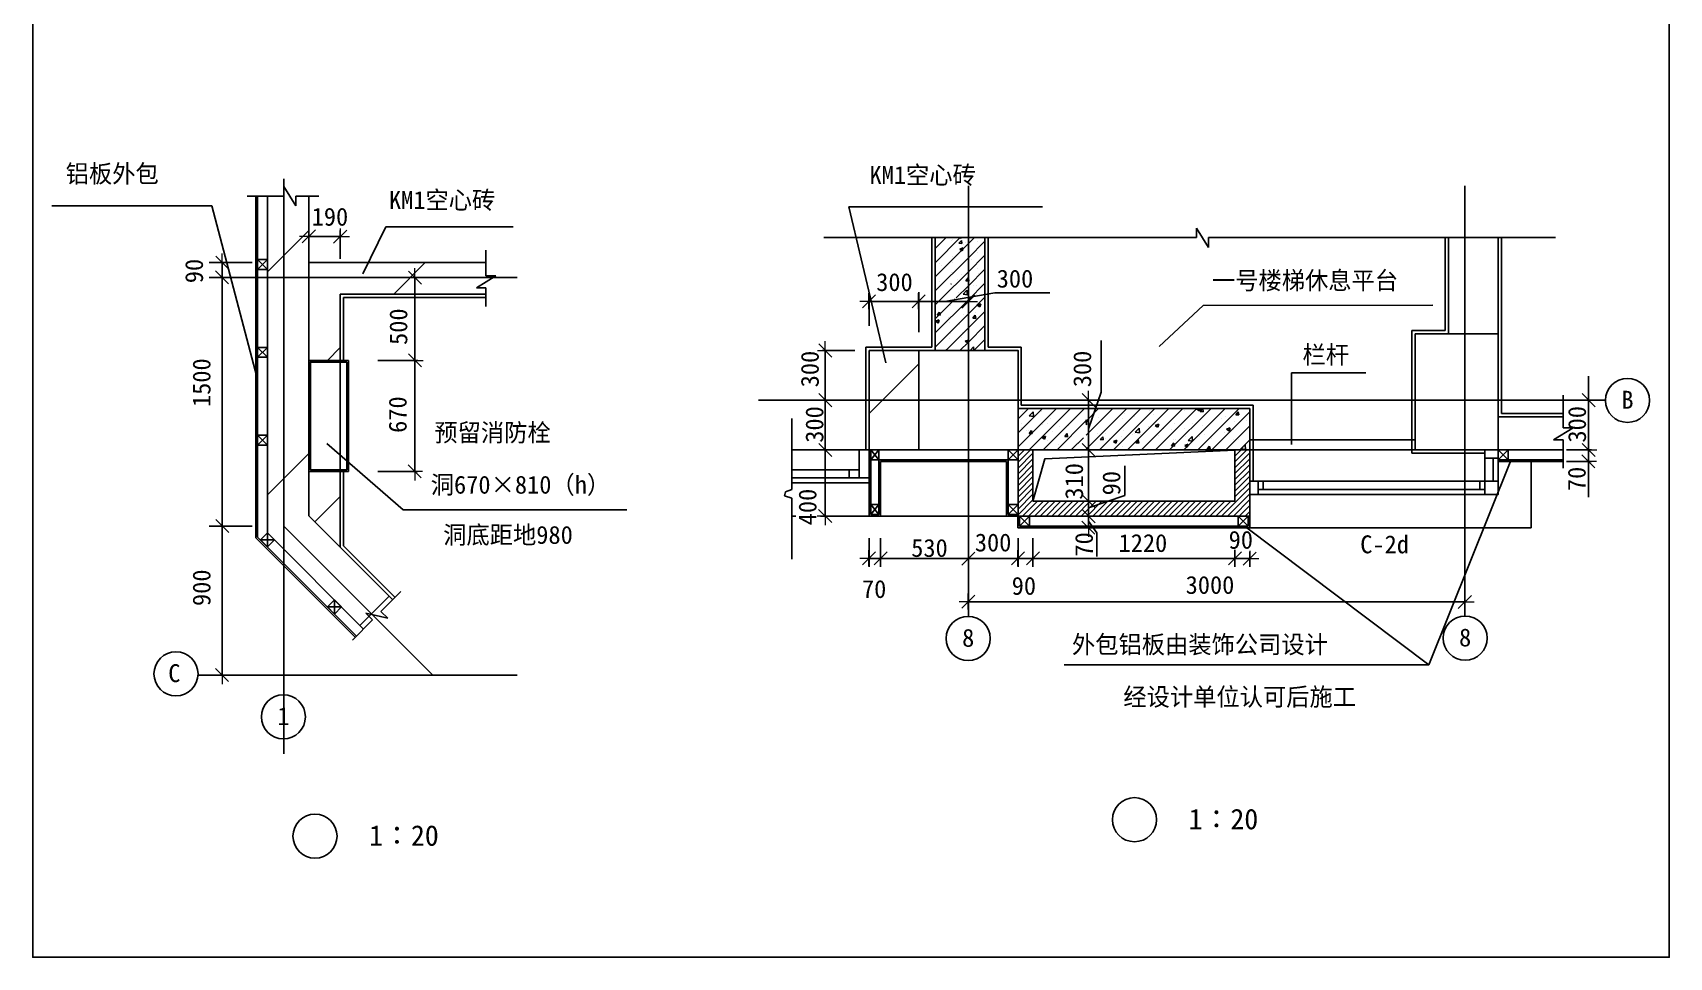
# Model space of a CAD drawing. Header units: metres. Extents: x 19712 to 59663, y -13056 to 41151.
# Drawn here: x 19712 to 59663, y -13056 to 9496 of the extents above; entities that cross this region are included whole.
import ezdxf

# ---------------------------------------------------------------- set-up
doc = ezdxf.new("R2010")
doc.units = ezdxf.units.M
for name, color, linetype in [('AXIS', 3, 'Continuous'), ('DOTE', 14, 'Continuous'), ('HATCH', 8, 'Continuous'), ('MMTEXT', 40, 'Continuous'), ('OTHER', 7, 'Continuous'), ('PUB_TEXT', 7, 'Continuous'), ('TEXT', 3, 'Continuous'), ('WALL', 4, 'Continuous'), ('WINDOW', 2, 'Continuous'), ('消防栓', 6, 'Continuous')]:
    doc.layers.add(name, color=color, linetype=linetype)
pattern_1 = [(45, (0, 0), (-2721.87, 2721.87), [])]

# ---------------------------------------------------------------- blocks, each defined once
blk = doc.blocks.new('_DIMX')
at = {"lineweight": 15}
for p, q in [((-711.17, 0), (747.42, 0)), ((1.41, 635.41), (1.41, -667.56))]:
    blk.add_line(p, q, dxfattribs=at)
blk.add_lwpolyline([(-539.72, -540.16), (525.27, 522.92)])

msp = doc.modelspace()

# ---------------------------------------------------------------- hatches: boundary and pattern name
at = {"layer": 'HATCH'}
h = msp.add_hatch(dxfattribs=at)
h.set_pattern_fill('AN31C', scale=1212.38)
h.set_pattern_definition(pattern_1)
h.paths.add_polyline_path([(25844.1, 5496.92), (25439.97, 5496.92), (25439.97, 3524.75), (25844.1, 3524.75)])
h.paths.add_polyline_path([(26450.29, 5496.92), (26129.11, 5496.92), (26072.53, 5319.11), (25975.54, 5674.74), (25918.97, 5496.92), (25844.1, 5496.92), (25844.1, 3524.75), (26450.29, 3524.75)])
h.paths.add_polyline_path([(25844.1, 3524.75), (25439.97, 3524.75), (25439.97, -2704.54), (25844.1, -3108.67)])
h.paths.add_polyline_path([(26450.29, 3524.75), (25844.1, 3524.75), (25844.1, -2537.15), (27994.18, -4687.23), (28252.13, -4834.63), (28166.4, -4668.89), (28499.76, -4335.53), (26450.29, -2286.06)])
h.paths.add_polyline_path([(27785.36, -5049.93), (28017.81, -4817.49), (27932.08, -4651.74), (27994.18, -4687.23), (25844.1, -2537.15), (25844.1, -3108.67)])
h = msp.add_hatch(dxfattribs=at)
h.set_pattern_fill('AN31C', scale=1212.38)
h.set_pattern_definition(pattern_1)
h.paths.add_polyline_path([(54675.85, 2150.55), (55484.09, 2150.55), (55484.09, 4507.44), (54675.85, 4507.44)])
h.paths.add_polyline_path([(54675.85, 4507.44), (54271.71, 4507.44), (54271.71, 2150.55), (54675.85, 2150.55)])
h = msp.add_hatch(dxfattribs=at)
h.set_pattern_fill('ANSI31', scale=808.2)
h.paths.add_polyline_path([(26450.29, 1504.12), (27218.13, 1504.12), (27218.13, 3120.62), (30777.93, 3120.62), (30777.93, 3398.27), (30600.12, 3454.85), (30856.41, 3524.75), (26450.29, 3524.75)])
h.paths.add_polyline_path([(30856.41, 3524.75), (30955.75, 3551.84), (30777.93, 3608.42), (30777.93, 3888.46), (26450.29, 3888.46), (26450.29, 3524.75)])
h.paths.add_polyline_path([(26450.29, -2286.06), (27218.13, -3053.9), (27218.13, -1203.53), (26450.29, -1203.53)])
h = msp.add_hatch(dxfattribs=at)
h.set_pattern_fill('ANSI31', scale=808.2)
h.paths.add_polyline_path([(41339.68, 1746.42), (40127.3, 1746.42), (40127.3, 534.03), (41339.68, 534.03)])
h.paths.add_polyline_path([(40127.3, 534.03), (40127.3, -678.34), (41339.68, -678.34), (41339.68, 534.03)])
h = msp.add_hatch(dxfattribs=at)
h.set_pattern_fill('ANSI31', scale=808.25)
h.paths.add_polyline_path([(55484.1, 129.86), (55484.1, -677.89), (55484.41, -677.89), (55484.41, -678.4), (55726.88, -678.4), (57063.9, -678.4), (57063.9, -392.77), (56886.08, -336.19), (57241.71, -239.2), (57063.9, -182.63), (57063.9, 129.86)])

# ---------------------------------------------------------------- linework, layer by layer
for p, q in [((41979.08, 2941.55), (43202.85, 3148.28)), ((43202.85, 3148.28), (44538.95, 3148.28)), ((45793.96, 730.91), (45793.96, 1985.04)), ((45487.32, -169), (45793.96, 730.91)), ((46370.64, -1792.09), (46370.64, -1068.03)), ((45484.86, -2092.44), (46370.64, -1792.09)), ((45483.67, -2415.24), (45686.73, -2699.25)), ((45686.73, -2699.25), (45686.73, -3283.64))]:
    msp.add_line(p, q)
msp.add_lwpolyline([(19711.79, 41151.23), (59663.38, 41151.23), (59663.38, -13056.27), (19711.79, -13056.27)], close=True)
at = {"layer": 'AXIS'}
for p, q in [((26450.29, 3978.87), (26450.29, 4671.9)), ((27217.83, 4526.64), (26450.59, 4526.64)), ((27218.13, 3978.87), (27218.13, 4671.9)), ((25066.68, 3888.46), (24021.14, 3888.46)), ((24336.2, 3888.16), (24336.2, 3525.05)), ((25066.68, 3524.75), (24021.14, 3524.75)), ((25066.68, 3524.75), (24021.14, 3524.75)), ((24336.2, 3524.45), (24336.2, -2536.85)), ((28137.01, 3524.75), (29114.72, 3524.75)), ((29039.38, 1504.42), (29039.38, 3524.45)), ((40127.3, 2346.82), (40127.3, 3167.38)), ((40127.6, 2940.48), (41339.38, 2940.48)), ((41339.68, 2346.82), (41339.68, 3167.38)), ((41339.68, 2195.26), (41339.68, 3015.82)), ((41339.98, 2940.48), (42551.76, 2940.48)), ((42552.06, 2346.82), (42552.06, 3167.38)), ((39782.94, 1746.42), (38983.9, 1746.42)), ((39059.24, 1746.12), (39059.24, 534.34)), ((28137.01, 1504.12), (29114.72, 1504.12)), ((28137.01, 1504.12), (29114.72, 1504.12)), ((29039.38, -1203.23), (29039.38, 1503.81)), ((57692.86, -678.1), (57692.86, 1116.93)), ((39782.94, 534.03), (38983.9, 534.03)), ((39782.94, 534.03), (38983.9, 534.03)), ((39059.24, 533.73), (39059.24, -678.04)), ((44845.81, 534.03), (45561.06, 534.03)), ((45485.72, -678.1), (45485.72, 533.73)), ((57154.3, 534.03), (57768.2, 534.03)), ((39782.94, -678.34), (38983.9, -678.34)), ((39823.35, -678.34), (38983.9, -678.34)), ((39059.24, -678.65), (39059.24, -2294.55)), ((44845.81, -678.4), (45561.06, -678.4)), ((44845.81, -678.4), (45561.06, -678.4)), ((45485.72, -1930.48), (45485.72, -678.7)), ((57154.3, -678.4), (57768.2, -678.4)), ((57154.3, -678.4), (57768.2, -678.4)), ((57692.86, -678.7), (57692.86, -1832.12)), ((57154.3, -961.29), (57768.2, -961.29)), ((28137.01, -1203.53), (29114.72, -1203.53)), ((44845.81, -1930.79), (45561.06, -1930.79)), ((44845.81, -1930.79), (45561.06, -1930.79)), ((45485.72, -2294.2), (45485.72, -1931.09)), ((39782.94, -2294.85), (38983.9, -2294.85)), ((44845.71, -2294.5), (45561.06, -2294.5)), ((44845.71, -2294.5), (45561.06, -2294.5)), ((45485.72, -2294.8), (45485.72, -2577.09)), ((25066.68, -2537.15), (24021.14, -2537.15)), ((25066.68, -2537.15), (24021.14, -2537.15)), ((24336.2, -2537.45), (24336.2, -6173.98)), ((44845.71, -2577.39), (45561.06, -2577.39)), ((40127.3, -2831.16), (40127.3, -3531.01)), ((40410.19, -2831.16), (40410.19, -3531.01)), ((40410.19, -2831.16), (40410.19, -3531.01)), ((42552.06, -2831.16), (42552.06, -3531.01)), ((42552.06, -2831.16), (42552.06, -3531.01)), ((42552.06, -3001.48), (42552.06, -4461.89)), ((43764.44, -2831.16), (43764.44, -3531.01)), ((43764.44, -2831.16), (43764.44, -3531.01)), ((44128.15, -2831.16), (44128.15, -3531.01)), ((44128.15, -2831.16), (44128.15, -3531.01)), ((49058.8, -3117.44), (49058.8, -3531.01)), ((49058.8, -3188.35), (49058.8, -3531.01)), ((49422.51, -3170.62), (49422.51, -3531.01)), ((54675.85, -3001.48), (54675.85, -4461.89)), ((40127.6, -3329.68), (40409.89, -3329.68)), ((40410.49, -3329.68), (42551.76, -3329.68)), ((42552.36, -3329.68), (43764.13, -3329.68)), ((43764.74, -3329.68), (44127.85, -3329.68)), ((44128.45, -3329.68), (49058.5, -3329.68)), ((49059.1, -3329.68), (49422.21, -3329.68)), ((42552.36, -4386.55), (54675.54, -4386.55)), ((25066.68, -6174.28), (24021.14, -6174.28))]:
    msp.add_line(p, q, dxfattribs=at)
at = {"layer": 'DOTE'}
for p, q in [((25844.1, 5930.71), (25844.1, -3947.73)), ((25844.1, 5615.52), (25844.1, -8090.91)), ((42552.06, 5762.47), (42552.06, -4731.55)), ((54675.85, 5762.47), (54675.85, -4731.55)), ((24568.72, 3524.75), (31540.66, 3524.75)), ((37428.43, 534.03), (58104.17, 534.03)), ((29481.24, -6174.28), (25844.1, -2537.15)), ((23751.11, -6174.28), (31540.66, -6174.28))]:
    msp.add_line(p, q, dxfattribs=at)
at = {"layer": 'HATCH'}
for p, q in [((41743.79, 4229.58), (42021.65, 4507.44)), ((41743.79, 3886.67), (42364.56, 4507.44)), ((42137.57, 4427.84), (42137.57, 4427.84)), ((42171.87, 4451.13), (42171.87, 4451.13)), ((42262.52, 4497.85), (42271.72, 4507.44)), ((42262.52, 4497.85), (42370.34, 4481.13)), ((42323.65, 4359.19), (42382.1, 4428.84)), ((42370.49, 4480.26), (42367.33, 4507.44)), ((42396.28, 4351.82), (42382.26, 4427.82)), ((42552.06, 4352.02), (42707.48, 4507.44)), ((42552.06, 4009.11), (42956.17, 4413.23)), ((42784.77, 4400.49), (42784.77, 4400.49)), ((42936.3, 4439.02), (42936.3, 4439.02)), ((41743.79, 3543.76), (42552.06, 4352.02)), ((41743.79, 3200.85), (42552.06, 4009.11)), ((42157.12, 4047.53), (42157.12, 4047.53)), ((42173.62, 4338.62), (42173.62, 4338.62)), ((42323.65, 4359.19), (42396.12, 4352.85)), ((42342.86, 4215), (42427.75, 4247.59)), ((42342.87, 4215), (42403.17, 4174.32)), ((42403.33, 4173.3), (42427.91, 4246.57)), ((42435.78, 4323.5), (42435.78, 4323.5)), ((42477.13, 4378.57), (42477.13, 4378.57)), ((42552.06, 3666.2), (42956.17, 4070.31)), ((42786.82, 4138.43), (42786.82, 4138.43)), ((41854.68, 3860.44), (41854.68, 3860.44)), ((41886.95, 3001.1), (42552.06, 3666.2)), ((41901.48, 3808.32), (41901.48, 3808.32)), ((42142.38, 3643.94), (42142.38, 3643.94)), ((42157.11, 3645.46), (42157.11, 3645.46)), ((42158.19, 3900.4), (42158.19, 3900.4)), ((42385.72, 3600.11), (42385.72, 3600.11)), ((42548.68, 3780.97), (42548.68, 3780.97)), ((42552.06, 3323.29), (42956.17, 3727.4)), ((42617.36, 3960.85), (42617.36, 3960.85)), ((42772.07, 3734.84), (42772.07, 3734.84)), ((42804.3, 3618.12), (42804.3, 3618.12)), ((41839.25, 3422.22), (41839.25, 3422.22)), ((42123.33, 3364.81), (42132.76, 3368.43)), ((42132.05, 3364.81), (42132.92, 3367.41)), ((42255.89, 3027.12), (42552.06, 3323.29)), ((42298.42, 3482.67), (42298.42, 3482.67)), ((42423.26, 3116.18), (42517.69, 3214.6)), ((42491.87, 3447.24), (42550.32, 3516.9)), ((42491.87, 3447.24), (42552.06, 3441.98)), ((42531.23, 3098.59), (42517.83, 3213.73)), ((42552.06, 3507.31), (42550.48, 3515.87)), ((42564.5, 3439.88), (42552.06, 3507.31)), ((42552.06, 3441.98), (42564.34, 3440.9)), ((42552.06, 2980.37), (42956.17, 3384.49)), ((42676.23, 3333.92), (42676.23, 3333.92)), ((42757.33, 3331.25), (42757.33, 3331.25)), ((41743.79, 2857.93), (41886.95, 3001.1)), ((41743.79, 2515.02), (42229.87, 3001.1)), ((41743.79, 2172.11), (42552.06, 2980.37)), ((42112.9, 2836.75), (42112.9, 2836.75)), ((42307.47, 3164.71), (42307.47, 3164.71)), ((42423.26, 3116.18), (42531.08, 3099.46)), ((42552.06, 2637.46), (42956.17, 3041.58)), ((42742.59, 2927.65), (42742.59, 2927.65)), ((42745.16, 3105.3), (42745.16, 3105.3)), ((42771.55, 2847.72), (42856.44, 2880.3)), ((42771.55, 2847.72), (42831.86, 2807.04)), ((42832.01, 2806.02), (42856.59, 2879.28)), ((42954.67, 3137.36), (42954.67, 3137.36)), ((41743.79, 1829.2), (42552.06, 2637.46)), ((41752.88, 2456.69), (41837.77, 2489.27)), ((41752.88, 2456.69), (41813.19, 2416.01)), ((41790.5, 2611.38), (41848.95, 2681.04)), ((41790.5, 2611.38), (41862.97, 2605.04)), ((41813.34, 2414.99), (41837.93, 2488.25)), ((41863.12, 2604.02), (41849.1, 2680.01)), ((42071.38, 2545.19), (42071.38, 2545.19)), ((42098.15, 2433.16), (42098.15, 2433.16)), ((42426.22, 2627.12), (42426.22, 2627.12)), ((42432.2, 2788.27), (42432.2, 2788.27)), ((42552.06, 2294.55), (42956.17, 2698.66)), ((42660.09, 2535.3), (42718.54, 2604.96)), ((42660.09, 2535.3), (42732.56, 2528.96)), ((42718.57, 2517.84), (42718.57, 2517.84)), ((42732.71, 2527.94), (42718.7, 2603.93)), ((42727.85, 2524.06), (42727.85, 2524.06)), ((42729.72, 2667.08), (42729.72, 2667.08)), ((42003.93, 1746.42), (42552.06, 2294.55)), ((42083.41, 2029.57), (42083.41, 2029.57)), ((42107.28, 2148.95), (42107.28, 2148.95)), ((42327.01, 2382.34), (42327.01, 2382.34)), ((42382.15, 2064.89), (42382.15, 2064.89)), ((42410.78, 2188.9), (42410.78, 2188.9)), ((42552.06, 1951.64), (42956.17, 2355.75)), ((42552.06, 1997.54), (42561.45, 2001.15)), ((42552.06, 1971.67), (42561.6, 2000.13)), ((42689.76, 1746.42), (42956.17, 2012.84)), ((42713.1, 2120.47), (42713.1, 2120.47)), ((42869.95, 2249.35), (42869.95, 2249.35)), ((41830.17, 1928.92), (41830.17, 1928.92)), ((41998.14, 1746.42), (42017.17, 1769.1)), ((42021.32, 1746.42), (42017.32, 1768.07)), ((42346.84, 1746.42), (42552.06, 1951.64)), ((42476.56, 1968.56), (42552.06, 1997.54)), ((42476.56, 1968.56), (42536.87, 1927.88)), ((42477.37, 1901.58), (42477.37, 1901.58)), ((42537.02, 1926.86), (42552.06, 1971.67)), ((42551.01, 1771.18), (42551.01, 1771.18)), ((42595.42, 1746.42), (42678.42, 1832.92)), ((42672.65, 1798.69), (42672.65, 1798.69)), ((42688.53, 1746.42), (42678.57, 1832.05)), ((43764.44, 77.8), (44018.55, 331.92)), ((43764.44, -265.11), (44361.46, 331.92)), ((43764.44, -608.02), (44704.38, 331.92)), ((43872.79, 200.44), (43872.79, 200.44)), ((43874.25, 265.48), (43874.25, 265.48)), ((44036.97, -678.4), (45047.29, 331.92)), ((44038.63, 152.16), (44133.06, 250.58)), ((44038.63, 152.16), (44146.45, 135.44)), ((44146.6, 134.57), (44133.2, 249.71)), ((44331.95, 260.89), (44331.95, 260.89)), ((44379.89, -678.4), (45061.39, 3.11)), ((44546.18, 81.92), (44546.18, 81.92)), ((44722.8, -678.4), (45425.1, 36.72)), ((45061.39, 3.11), (45390.2, 331.92)), ((45408.62, -678.4), (46418.94, 331.92)), ((45425.1, 23.91), (45733.11, 331.92)), ((45425.1, -319.01), (46076.03, 331.92)), ((45425.1, 47.97), (45426.96, 49.91)), ((45425.1, 36.72), (45456.16, 48.64)), ((45440.5, -66.1), (45427.1, 49.04)), ((45431.73, -25.65), (45456.31, 47.62)), ((45724.07, 115.76), (45724.07, 115.76)), ((45751.54, -678.4), (46761.85, 331.92)), ((45960.27, 324.65), (45960.27, 324.65)), ((46094.45, -678.4), (47104.76, 331.92)), ((46307.04, 84.73), (46307.04, 84.73)), ((46353.76, 206.66), (46353.76, 206.66)), ((46437.36, -678.4), (47447.68, 331.92)), ((46610.55, 124.69), (46610.55, 124.69)), ((46780.27, -678.4), (47790.59, 331.92)), ((46976.24, 292.03), (46976.24, 292.03)), ((47069.72, 185.14), (47069.72, 185.14)), ((47123.19, -678.4), (48133.5, 331.92)), ((47344.49, 331.02), (47345.24, 331.92)), ((47344.49, 331.02), (47416.95, 324.68)), ((47417.11, 323.65), (47415.58, 331.92)), ((47466.1, -678.4), (48476.41, 331.92)), ((47809.01, -678.4), (48819.33, 331.92)), ((47835.4, 285.94), (47835.4, 285.94)), ((48132.28, 309.99), (48189.41, 331.92)), ((48132.29, 309.99), (48192.59, 269.31)), ((48138.9, 325.9), (48138.9, 325.9)), ((48151.92, -678.4), (49162.24, 331.92)), ((48192.74, 268.29), (48214.09, 331.92)), ((48203.57, 56.95), (48203.57, 56.95)), ((48214.08, 254.94), (48272.53, 324.6)), ((48214.08, 254.94), (48286.54, 248.6)), ((48286.7, 247.57), (48272.68, 323.57)), ((48494.84, -678.4), (49422.19, 248.96)), ((48738.38, 86.73), (48738.38, 86.73)), ((48826.05, 142.31), (48826.05, 142.31)), ((49044.81, 8.98), (49044.81, 8.98)), ((49083.67, 178.86), (49142.12, 248.52)), ((49083.67, 178.86), (49156.13, 172.52)), ((49156.29, 171.49), (49142.27, 247.49)), ((49348.31, 48.94), (49348.31, 48.94)), ((43839.14, -39.45), (43839.14, -39.45)), ((43859.51, -138.12), (43859.51, -138.12)), ((43961.19, -198.61), (43961.19, -198.61)), ((44013.01, -217.28), (44013.01, -217.28)), ((44034.34, -276.6), (44092.79, -206.95)), ((44034.34, -276.6), (44106.81, -282.94)), ((44106.96, -283.97), (44092.94, -207.97)), ((44352.6, -374.97), (44437.49, -342.39)), ((44352.6, -374.97), (44412.91, -415.65)), ((44352.76, -63.1), (44352.76, -63.1)), ((44413.06, -416.67), (44437.64, -343.41)), ((44489.2, -47.22), (44489.2, -47.22)), ((44608.39, -225.96), (44608.39, -225.96)), ((44778.69, -116.48), (44778.69, -116.48)), ((44903.93, -352.68), (44962.38, -283.03)), ((44903.93, -352.68), (44976.4, -359.02)), ((44976.55, -360.05), (44962.53, -284.05)), ((44999.96, -90.45), (44999.96, -90.45)), ((45065.71, -678.4), (45361.9, -382.2)), ((45425.1, -20.25), (45431.58, -24.62)), ((45425.1, -62.87), (45440.35, -65.23)), ((45541.37, -16.07), (45541.37, -16.07)), ((45647.15, -117.79), (45647.15, -117.79)), ((45709.32, -287.83), (45709.32, -287.83)), ((45773.52, -428.76), (45831.97, -359.11)), ((45846.14, -436.13), (45832.12, -360.13)), ((45902.78, -280.65), (45902.78, -280.65)), ((45910.21, -398.73), (45910.21, -398.73)), ((45988.1, -393.44), (45988.1, -393.44)), ((46291.61, -353.49), (46291.61, -353.49)), ((46294.35, -145.14), (46294.35, -145.14)), ((46339.02, -196.93), (46339.02, -196.93)), ((46549.97, -307.99), (46549.97, -307.99)), ((46617.25, -277.37), (46617.25, -277.37)), ((46626.43, -249.18), (46720.86, -150.76)), ((46626.43, -249.18), (46734.25, -265.9)), ((46734.4, -266.78), (46721.01, -151.64)), ((46750.78, -293.04), (46750.78, -293.04)), ((46941.54, -172.48), (46941.54, -172.48)), ((46961.5, -111.57), (46961.5, -111.57)), ((47113.62, -81.04), (47198.51, -48.46)), ((47113.62, -81.04), (47173.92, -121.72)), ((47174.08, -122.74), (47198.66, -49.48)), ((47197.17, -335.34), (47197.17, -335.34)), ((47324.3, -156), (47324.3, -156)), ((47516.46, -192.23), (47516.46, -192.23)), ((47573.88, -33.95), (47573.88, -33.95)), ((47588.74, -199.83), (47588.74, -199.83)), ((47819.96, -152.27), (47819.96, -152.27)), ((47844.36, -362.68), (47844.36, -362.68)), ((47920.33, -449.85), (48014.76, -351.44)), ((48028.3, -467.45), (48014.91, -352.31)), ((48031.34, -34.64), (48031.34, -34.64)), ((48188.83, -346.65), (48188.83, -346.65)), ((48235.93, -227.17), (48235.93, -227.17)), ((48279.13, -91.82), (48279.13, -91.82)), ((48321.84, -300.84), (48321.84, -300.84)), ((48491.56, -390.03), (48491.56, -390.03)), ((48811.31, -261.28), (48811.31, -261.28)), ((48837.75, -678.4), (49422.19, -93.95)), ((48855.96, -178.14), (48940.85, -145.55)), ((48855.96, -178.14), (48916.27, -218.82)), ((48883.13, -254.52), (48883.13, -254.52)), ((48916.42, -219.84), (48941, -146.58)), ((49028.88, -179.47), (49028.88, -179.47)), ((43764.44, -693.75), (43779.79, -678.4)), ((43764.44, -836.63), (43922.67, -678.4)), ((43764.44, -979.51), (44065.55, -678.4)), ((43764.44, -1122.39), (44128.15, -758.68)), ((43844.77, -541.71), (43844.77, -541.71)), ((44459.75, -594.66), (44459.75, -594.66)), ((44474.46, -450.81), (44474.46, -450.81)), ((44496.12, -641.47), (44496.12, -641.47)), ((44763.26, -554.7), (44763.26, -554.7)), ((45203.17, -520.1), (45203.17, -520.1)), ((45222.43, -494.25), (45222.43, -494.25)), ((45773.52, -428.76), (45845.99, -435.1)), ((46094.95, -472.07), (46179.84, -439.49)), ((46094.95, -472.07), (46155.26, -512.75)), ((46155.41, -513.77), (46179.99, -440.51)), ((46200.71, -664.93), (46200.71, -664.93)), ((46324.27, -600.52), (46324.27, -600.52)), ((46643.11, -504.84), (46701.56, -435.19)), ((46643.11, -504.84), (46715.58, -511.18)), ((46715.73, -512.21), (46701.71, -436.21)), ((46907.76, -543.57), (46907.76, -543.57)), ((46946.75, -515.16), (46946.75, -515.16)), ((47197.52, -670.41), (47197.52, -670.41)), ((47501.02, -630.45), (47501.02, -630.45)), ((47512.71, -580.92), (47571.15, -511.26)), ((47512.71, -580.92), (47585.17, -587.26)), ((47559.13, -437.55), (47559.13, -437.55)), ((47585.32, -588.29), (47571.31, -512.29)), ((47614.8, -422.2), (47614.8, -422.2)), ((47837.29, -569.17), (47922.18, -536.58)), ((47837.29, -569.17), (47897.6, -609.85)), ((47897.75, -610.87), (47922.33, -537.61)), ((47920.33, -449.85), (48028.15, -466.57)), ((47960.19, -570), (47960.19, -570)), ((48382.3, -657), (48440.74, -587.34)), ((48382.3, -657), (48454.76, -663.34)), ((48454.92, -664.37), (48440.9, -588.38)), ((48725.87, -469.2), (48725.87, -469.2)), ((48796.57, -664.87), (48796.57, -664.87)), ((49029.37, -429.24), (49029.37, -429.24)), ((49058.48, -686.28), (49066.36, -678.4)), ((49058.51, -829.13), (49209.24, -678.4)), ((49058.54, -971.98), (49352.12, -678.4)), ((49058.56, -1114.83), (49422.21, -751.19)), ((49138.75, -417.37), (49138.75, -417.37)), ((49180.66, -678.4), (49422.19, -436.87)), ((49214.23, -650.52), (49308.66, -552.11)), ((49214.23, -650.52), (49322.06, -667.25)), ((49297.77, -678.4), (49310.34, -663.42)), ((49322.2, -668.12), (49308.81, -552.98)), ((49313.06, -678.4), (49310.49, -664.46)), ((49408.95, -587.26), (49408.95, -587.26)), ((43764.44, -1265.27), (44128.15, -901.56)), ((43764.44, -1408.15), (44128.15, -1044.44)), ((43764.44, -1551.03), (44128.15, -1187.32)), ((49058.59, -1257.68), (49422.23, -894.04)), ((49058.62, -1400.53), (49422.26, -1036.89)), ((49058.65, -1543.39), (49422.29, -1179.75)), ((43764.44, -1693.91), (44128.15, -1330.2)), ((43764.44, -1836.79), (44128.15, -1473.08)), ((49058.68, -1686.24), (49422.32, -1322.6)), ((49058.71, -1829.09), (49422.35, -1465.45)), ((43764.44, -1979.67), (44128.15, -1615.96)), ((43764.44, -2122.55), (44128.15, -1758.84)), ((43764.44, -2265.43), (44128.15, -1901.72)), ((43878.25, -2294.5), (44241.96, -1930.79)), ((44021.13, -2294.5), (44384.84, -1930.79)), ((44164.01, -2294.5), (44527.72, -1930.79)), ((44306.89, -2294.5), (44670.6, -1930.79)), ((44449.77, -2294.5), (44813.48, -1930.79)), ((44592.65, -2294.5), (44956.36, -1930.79)), ((44735.53, -2294.5), (45099.24, -1930.79)), ((44878.41, -2294.5), (45242.12, -1930.79)), ((45021.29, -2294.5), (45385, -1930.79)), ((45164.17, -2294.5), (45527.89, -1930.79)), ((45307.05, -2294.5), (45670.77, -1930.79)), ((45449.93, -2294.5), (45813.65, -1930.79)), ((45592.81, -2294.5), (45956.53, -1930.79)), ((45735.69, -2294.5), (46099.41, -1930.79)), ((45878.57, -2294.5), (46242.29, -1930.79)), ((46021.45, -2294.5), (46385.17, -1930.79)), ((46164.33, -2294.5), (46528.05, -1930.79)), ((46307.21, -2294.5), (46670.93, -1930.79)), ((46450.09, -2294.5), (46813.81, -1930.79)), ((46592.97, -2294.5), (46956.69, -1930.79)), ((46735.85, -2294.5), (47099.57, -1930.79)), ((46878.73, -2294.5), (47242.45, -1930.79)), ((47021.61, -2294.5), (47385.33, -1930.79)), ((47164.49, -2294.5), (47528.21, -1930.79)), ((47307.37, -2294.5), (47671.09, -1930.79)), ((47450.25, -2294.5), (47813.97, -1930.79)), ((47593.14, -2294.5), (47956.85, -1930.79)), ((47736.02, -2294.5), (48099.73, -1930.79)), ((47878.9, -2294.5), (48242.61, -1930.79)), ((48021.78, -2294.5), (48385.49, -1930.79)), ((48164.66, -2294.5), (48528.37, -1930.79)), ((48307.54, -2294.5), (48671.25, -1930.79)), ((48450.42, -2294.5), (48814.13, -1930.79)), ((48593.3, -2294.5), (48957.01, -1930.79)), ((48736.18, -2294.5), (49422.38, -1608.3)), ((48879.06, -2294.5), (49422.4, -1751.15)), ((49021.94, -2294.5), (49422.43, -1894)), ((49164.82, -2294.5), (49422.46, -2036.86)), ((49307.7, -2294.5), (49422.49, -2179.71))]:
    msp.add_line(p, q, dxfattribs=at)
at = {"layer": 'OTHER'}
for p, q in [((25840.87, 5512.43), (25840.52, 5746.49)), ((25840.52, 5746.49), (26135.57, 5272.47)), ((20174.86, 5276.75), (24085.47, 5276.75)), ((25181.17, 1104.24), (24085.47, 5276.75)), ((24946.14, 5512.43), (25840.87, 5512.43)), ((25157.08, 5496.92), (25157.08, -2821.72)), ((25197.5, 5496.92), (25197.5, -2804.98)), ((26135.18, 5512.43), (26699.47, 5512.43)), ((26135.57, 5272.47), (26135.18, 5512.43)), ((44363.13, 5252.9), (39631.95, 5252.9)), ((40536.84, 1442.47), (39631.95, 5252.9)), ((28335.58, 4757.87), (27773.27, 3616.92)), ((28335.58, 4757.87), (31443.87, 4757.87)), ((39020.66, 4498.08), (48123.76, 4498.08)), ((41662.97, 1827.25), (41662.97, 4507.44)), ((43037, 1827.25), (43037, 4507.44)), ((48123.76, 4498.08), (48123.4, 4732.14)), ((48123.4, 4732.14), (48418.45, 4258.12)), ((48418.07, 4498.08), (56889.32, 4498.08)), ((48418.45, 4258.12), (48418.07, 4498.08)), ((54190.88, 2231.37), (54190.88, 4507.44)), ((55564.92, 4507.44), (55564.92, 210.68)), ((30776.3, 3566.89), (30776.3, 4192.07)), ((25439.97, 3963.54), (25197.5, 3721.07)), ((25197.5, 3963.54), (25439.97, 3721.07)), ((30542.24, 3272.23), (31016.26, 3567.28)), ((30776.3, 3272.58), (30542.24, 3272.23)), ((31016.26, 3567.28), (30776.3, 3566.89)), ((30776.3, 2820.77), (30776.3, 3272.58)), ((30777.93, 3039.8), (27298.95, 3039.8)), ((27298.95, 3039.8), (27298.95, 1504.12)), ((48283.46, 2845.83), (47208.01, 1841.53)), ((48283.46, 2845.83), (53894.36, 2850.88)), ((53382.64, 2231.37), (54190.88, 2231.37)), ((53382.64, -759.16), (53382.64, 2231.37)), ((25439.97, 1821.67), (25197.5, 1579.2)), ((25197.5, 1821.67), (25439.97, 1579.2)), ((41662.97, 1827.25), (40046.47, 1827.25)), ((40046.47, 1827.25), (40046.47, -678.34)), ((43844.99, 1827.25), (43037, 1827.25)), ((43844.99, 1827.25), (43844.99, 412.74)), ((50440.34, 1202.5), (50440.94, -551.15)), ((50440.34, 1202.5), (52257.26, 1202.5)), ((49502.8, 412.74), (43844.99, 412.74)), ((49503.17, -1445.83), (49502.8, 412.74)), ((57074.64, -138.6), (57074.64, 658.4)), ((38242.87, 87.94), (38242.87, -1648.32)), ((57063.9, 210.68), (55564.92, 210.68)), ((25439.97, -320.2), (25197.5, -562.67)), ((25197.5, -320.2), (25439.97, -562.67)), ((56840.59, -433.26), (57314.6, -138.21)), ((57314.6, -138.21), (57074.64, -138.6)), ((28754.52, -2138.69), (26889.12, -524.41)), ((40127.3, -2294.85), (40127.3, -678.34)), ((40167.71, -2254.44), (40167.71, -678.34)), ((40167.71, -920.87), (40369.77, -678.4)), ((40369.77, -920.87), (40167.71, -678.4)), ((43764.44, -920.87), (43521.96, -678.4)), ((43521.96, -920.87), (43764.44, -678.4)), ((53463.47, -435.86), (49422.19, -435.86)), ((53463.47, -678.34), (49422.19, -678.34)), ((55161.11, -759.16), (53382.64, -759.16)), ((55726.88, -920.87), (55484.41, -678.4)), ((55484.41, -920.87), (55726.88, -678.4)), ((57074.64, -432.91), (56840.59, -433.26)), ((57074.64, -1122.58), (57074.64, -432.91)), ((40369.77, -920.87), (40369.77, -2254.44)), ((43521.96, -920.87), (40369.77, -920.87)), ((40410.19, -961.29), (40410.19, -2294.85)), ((43481.55, -961.29), (40410.19, -961.29)), ((43481.55, -2294.85), (43481.55, -961.29)), ((43521.96, -2254.44), (43521.96, -920.87)), ((53792.68, -5922.9), (55791.83, -940.16)), ((57063.9, -920.87), (55484.41, -920.87)), ((57063.9, -961.29), (55484.41, -961.29)), ((56292.66, -961.29), (56292.66, -2577.39)), ((27298.95, -1203.53), (27298.95, -3020.42)), ((38089.33, -1704.89), (38065.06, -1801.88)), ((38065.06, -1801.88), (38242.87, -1858.46)), ((38242.87, -1648.32), (38089.33, -1704.89)), ((38242.87, -1858.46), (38242.87, -3348.5)), ((28754.52, -2138.69), (34218.8, -2138.69)), ((38343.53, -2294.85), (38242.87, -2294.85)), ((43481.55, -2294.85), (38945.09, -2294.85)), ((40410.19, -2294.85), (40127.3, -2294.85)), ((40167.71, -2254.44), (40369.77, -2011.96)), ((40369.77, -2254.44), (40167.71, -2011.96)), ((40369.77, -2254.44), (40167.71, -2254.44)), ((43764.44, -2294.85), (43481.55, -2294.85)), ((43521.96, -2254.44), (43764.44, -2011.96)), ((43764.44, -2254.44), (43521.96, -2011.96)), ((43764.44, -2254.44), (43521.96, -2254.44)), ((43764.16, -2294.5), (43764.16, -2577.39)), ((44047.05, -2536.98), (43804.58, -2294.5)), ((43804.58, -2536.98), (44047.05, -2294.5)), ((43804.58, -2294.5), (43804.58, -2536.98)), ((49139.62, -2536.98), (49382.1, -2294.5)), ((49382.1, -2536.98), (49139.62, -2294.5)), ((49382.1, -2294.5), (49382.1, -2536.98)), ((49422.51, -2294.5), (49422.51, -2577.39)), ((25439.97, -2704.54), (25439.97, -3047.45)), ((43764.16, -2577.39), (56292.66, -2577.39)), ((43804.58, -2536.98), (49382.1, -2536.98)), ((53792.68, -5922.9), (49319.59, -2556.62)), ((25157.08, -2821.72), (27585.33, -5249.96)), ((25197.5, -2804.98), (27613.91, -5221.39)), ((25268.52, -2876), (25611.43, -2876)), ((27298.95, -3020.42), (28556.92, -4278.38)), ((27076.23, -4340.79), (27076.23, -4683.71)), ((28213.54, -4620.04), (28694.6, -4135.33)), ((26904.77, -4512.25), (27247.68, -4512.25)), ((27839.84, -4664.31), (28384.13, -4788.8)), ((28006.22, -4828.93), (27839.84, -4664.31)), ((28384.13, -4788.8), (28213.54, -4620.04)), ((27517.75, -5321.12), (28006.22, -4828.93)), ((53792.68, -5922.9), (44891.08, -5922.9))]:
    msp.add_line(p, q, dxfattribs=at)
for points in [[(25197.5, 3721.07), (25439.97, 3721.07), (25439.97, 3963.54), (25197.5, 3963.54)], [(25197.5, 1579.2), (25439.97, 1579.2), (25439.97, 1821.67), (25197.5, 1821.67)], [(25197.5, -562.67), (25439.97, -562.67), (25439.97, -320.2), (25197.5, -320.2)], [(40127.3, -1365.36), (39884.82, -1365.36), (39884.82, -678.34), (40127.3, -678.34)], [(40167.71, -920.87), (40369.77, -920.87), (40369.77, -678.4), (40167.71, -678.4)], [(43521.96, -920.87), (43764.44, -920.87), (43764.44, -678.4), (43521.96, -678.4)], [(55484.41, -880.46), (55484.41, -678.4), (55161.11, -678.4), (55161.11, -880.46)], [(55484.41, -920.87), (55726.88, -920.87), (55726.88, -678.4), (55484.41, -678.4)], [(39884.82, -1365.36), (39642.35, -1365.36), (39642.35, -1163.3), (39884.82, -1163.3)], [(49422.41, -1769.14), (49624.47, -1769.14), (49624.47, -1445.83), (49422.41, -1445.83)], [(49624.47, -1445.83), (49745.71, -1445.83), (49745.71, -1647.9), (49624.47, -1647.9)], [(55039.87, -1445.83), (55161.11, -1445.83), (55161.11, -1647.9), (55039.87, -1647.9)], [(55161.11, -1769.14), (55483.41, -1769.14), (55483.41, -1445.83), (55161.11, -1445.83)], [(40167.71, -2254.44), (40369.77, -2254.44), (40369.77, -2011.96), (40167.71, -2011.96)], [(43521.96, -2254.44), (43764.44, -2254.44), (43764.44, -2011.96), (43521.96, -2011.96)], [(43804.58, -2536.98), (44047.05, -2536.98), (44047.05, -2294.5), (43804.58, -2294.5)], [(49139.62, -2536.98), (49382.1, -2536.98), (49382.1, -2294.5), (49139.62, -2294.5)], [(25439.97, -3047.45), (25611.43, -2876), (25439.97, -2704.54), (25268.52, -2876)], [(27076.23, -4683.71), (27247.68, -4512.25), (27076.23, -4340.79), (26904.77, -4512.25)]]:
    msp.add_lwpolyline(points, close=True, dxfattribs=at)
msp.add_lwpolyline([(44128.15, -1930.79), (44420.11, -898.03), (49058.48, -686.28)], dxfattribs=at)
at = {"layer": 'PUB_TEXT'}
for centre in [(58642.67, 527.69), (42548.61, -5279.1), (54680.13, -5270.4), (23208.65, -6141.41), (25831.01, -7191.04), (46608.08, -9701.39), (26602.56, -10102.43)]:
    msp.add_circle(centre, 537.92, dxfattribs=at)
at = {"layer": 'WALL'}
for p, q in [((25439.97, 5496.92), (25439.97, -2704.54)), ((26450.29, 5496.92), (26450.29, -2286.06)), ((41743.79, 1746.42), (41743.79, 4507.44)), ((42956.17, 1746.42), (42956.17, 4507.44)), ((54271.71, 2150.55), (54271.71, 4507.44)), ((55484.09, 2150.55), (55484.09, 4507.44)), ((30777.93, 3888.46), (26450.29, 3888.46)), ((30777.93, 3120.62), (27218.13, 3120.62)), ((27218.13, 3120.62), (27218.13, 1504.12)), ((41339.68, 1746.42), (40127.3, 1746.42)), ((40127.3, 1746.42), (40127.3, -678.34)), ((27218.13, 1504.12), (27218.13, -1203.53)), ((53463.45, 533.98), (53463.45, -678.4)), ((49422.19, 331.92), (43764.44, 331.92)), ((49422.19, 331.92), (49422.19, -678.4)), ((57063.9, 129.86), (55484.09, 129.86)), ((41743.79, -678.4), (41743.79, -678.34)), ((49422.19, -678.4), (43764.16, -678.4)), ((43764.44, -678.34), (43764.44, -2294.85)), ((44128.15, -678.34), (44128.15, -1930.79)), ((49058.73, -1930.79), (49058.48, -678.4)), ((49422.51, -2294.5), (49422.19, -678.4)), ((57063.9, -678.4), (55079.96, -678.4)), ((27218.13, -1203.53), (27218.13, -3053.9)), ((44128.15, -1930.79), (49058.73, -1930.79)), ((26450.29, -2286.06), (28499.76, -4335.53)), ((43764.16, -2294.5), (49422.51, -2294.5)), ((25439.97, -2704.54), (27785.36, -5049.93))]:
    msp.add_line(p, q, dxfattribs=at)
for points in [[(55484.1, -678.34), (53463.47, -678.34), (53463.47, 2150.55), (55484.1, 2150.55)], [(41339.68, -678.34), (43764.44, -678.34), (43764.44, 1746.42), (41339.68, 1746.42)]]:
    msp.add_lwpolyline(points, close=True, dxfattribs=at)
at = {"layer": 'WINDOW'}
for p, q in [((43481.55, -678.34), (38242.87, -678.34)), ((39884.82, -1163.3), (38242.87, -1163.3)), ((40127.3, -1365.36), (38242.87, -1365.36)), ((40127.3, -1486.6), (38242.87, -1486.6))]:
    msp.add_line(p, q, dxfattribs=at)
for points in [[(49422.41, -1445.83), (55161.11, -1445.83), (55161.11, -677.89)], [(49422.41, -1769.14), (55484.41, -1769.14), (55484.41, -677.89)], [(55363.17, -1445.83), (55363.17, -880.46)], [(49624.47, -1647.9), (55161.11, -1647.9)]]:
    msp.add_lwpolyline(points, dxfattribs=at)
at = {"layer": '消防栓'}
for points in [[(27420.21, 1504.12), (27420.21, -1203.53), (26450.29, -1203.53), (26450.29, 1504.12)], [(27379.8, 1463.7), (27379.8, -1163.12), (26490.7, -1163.12), (26490.7, 1463.7)]]:
    msp.add_lwpolyline(points, close=True, dxfattribs=at)

# ---------------------------------------------------------------- block references
at = {"layer": 'AXIS', "xscale": 0.3, "yscale": 0.3, "zscale": 0.3}
for p, rotation in [((26450.29, 4526.64), 180), ((24336.2, 3888.46), 90), ((24336.2, 3524.75), 270), ((29039.38, 3524.75), 90), ((40127.3, 2940.48), 180), ((41339.68, 2940.48), 180), ((29039.38, 1504.12), 90), ((39059.24, 1746.42), 90), ((39059.24, 534.03), 90), ((45485.72, 534.03), 90), ((57692.86, 534.03), 90), ((39059.24, -678.34), 90), ((45485.72, -678.4), 90), ((57692.86, -961.29), 270), ((57692.86, -678.4), 90), ((29039.38, -1203.53), 270), ((45485.72, -1930.79), 270), ((24336.2, -2537.15), 90), ((39059.24, -2294.85), 270), ((45485.72, -2577.39), 270), ((45485.72, -2294.5), 90), ((40127.3, -3329.68), 180), ((40410.19, -3329.68), 180), ((43764.44, -3329.68), 180), ((44128.15, -3329.68), 180), ((49058.8, -3329.68), 180), ((42552.06, -4386.55), 180), ((24336.2, -6174.28), 270)]:
    msp.add_blockref('_DIMX', p, dxfattribs=dict(at, rotation=rotation))
for p in [(27218.13, 4526.64), (42552.06, 2940.48), (42552.06, -3329.68), (49422.51, -3329.68), (54675.85, -4386.55)]:
    msp.add_blockref('_DIMX', p, dxfattribs=at)

# ---------------------------------------------------------------- texts
for s, height, p in [('190', 437, (26521.1, 4789.39)), ('300', 437, (40302.47, 3194.82)), ('300', 437, (43244.83, 3279.64)), ('B', 437, (58494.43, 324.46)), ('300', 437, (42710.87, -3156.55)), ('1220', 437, (46219.23, -3169.96)), ('90', 437, (48907.08, -3091.6)), ('530', 437, (41157.26, -3289.72)), ('70', 437, (39955.16, -4292.17)), ('90', 437, (43610.86, -4214.21)), ('3000', 437, (47856.86, -4191.97)), ('8', 437, (42400.37, -5482.33)), ('8', 437, (54531.89, -5473.63)), ('C', 437, (23020.37, -6344.64)), ('1', 437, (25682.77, -7394.27)), ('1∶20', 500, (47928.71, -9934.88)), ('1∶20', 500, (27923.2, -10335.91))]:
    msp.add_text(s, height=height).set_placement(p)
for s, p in [('90', (23868.39, 3385.7)), ('500', (28856, 1879.77)), ('300', (38900.68, 846.08)), ('300', (45550.62, 848.21)), ('1500', (24050.76, 364.72)), ('670', (28838.98, -265.11)), ('300', (39012.73, -506.23)), ('300', (57629.84, -501.56)), ('310', (45352.01, -1893.59)), ('70', (57622.37, -1685.19)), ('90', (46261.88, -1788.63)), ('400', (38844.28, -2519.04)), ('70', (45592.77, -3283.25)), ('900', (24051.28, -4488.71))]:
    msp.add_text(s, height=437, rotation=90).set_placement(p)
at = {"layer": 'MMTEXT'}
msp.add_text('C-2d', height=437, dxfattribs=at).set_placement((52119.07, -3202.35))
at = {"layer": 'TEXT'}
for s, p in [('铝板外包', (20516.21, 5838.67)), ('KM1空心砖', (40138.63, 5806.53)), ('KM1空心砖', (28407.19, 5196.26)), ('一号楼梯休息平台', (48499.37, 3235.25)), ('栏杆', (50709.96, 1423.1)), ('预留消防栓', (29516.27, -475.96)), ('洞670×810（h）', (29428.35, -1747.44)), ('洞底距地980', (29732.33, -2971.01)), ('外包铝板由装饰公司设计', (45081.72, -5643.95)), ('经设计单位认可后施工', (46335.33, -6921.95))]:
    msp.add_text(s, height=437, dxfattribs=at).set_placement(p)

doc.saveas('drawing.dxf')
